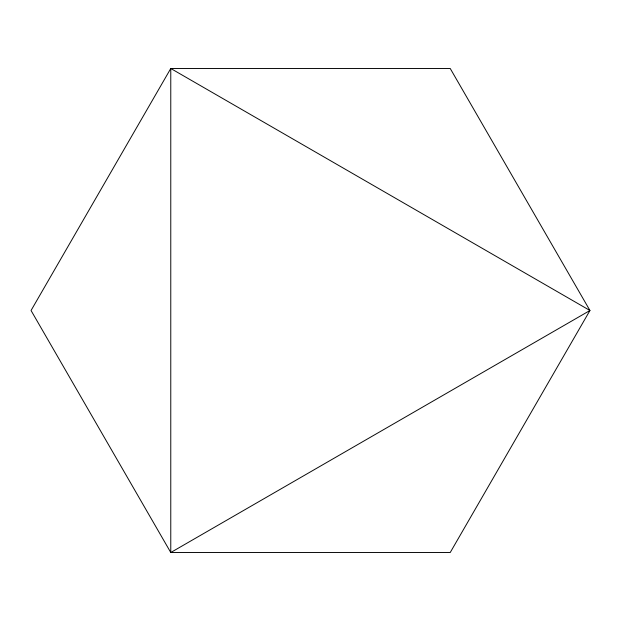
<?xml version="1.0" encoding="UTF-8"?>
<svg xmlns="http://www.w3.org/2000/svg" width="621" height="621" viewBox="0 0 621 621"><rect width="100%" height="100%" fill="white"/><g stroke="black" fill="none" stroke-linecap="round" stroke-linejoin="round"><path stroke-width="0.93" d="M170.775 68.489L31.05 310.5L170.775 552.511L450.225 552.511L589.95 310.5L450.225 68.489L170.775 68.489L170.775 552.511L589.95 310.5L170.775 68.489"/></g></svg>
